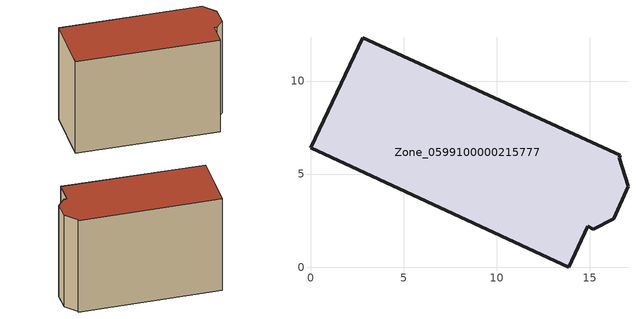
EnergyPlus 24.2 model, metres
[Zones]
Zone_0599100000215777
 floor ground (C_G): 0,6.41 2.81,12.32 16.65,6.02 16.59,5.89 17.05,4.34 16.3,2.6 15.19,2.05 14.9,2.19 13.86,0 z0
 wall outside (C_F): 2.81,12.32 0,6.41 13.86,0 14.9,2.19 15.19,2.05 16.3,2.6 17.05,4.34 16.59,5.89 16.65,6.02 2.81,12.32 z0:11.05
 roof outside (C_R): 16.65,6.02 2.81,12.32 0,6.41 13.86,0 14.9,2.19 15.19,2.05 16.3,2.6 17.05,4.34 16.59,5.89 z11.05
[BUILDING]
Pand.0599100000215777: North Axis=0; Terrain=City; Loads Convergence Tolerance Value=0.04; Temperature Convergence Tolerance Value=0.4; Solar Distribution=FullExterior; Maximum Number of Warmup Days=25; Minimum Number of Warmup Days=1
[Site:Location]
Rotterdam.The.Hague.AP_ZH_NLD Design_Conditions: Latitude=51.96; Longitude=4.45; Time Zone=1; Elevation=-4.5
[SITE:GROUNDTEMPERATURE:BUILDINGSURFACE]
18, 18, 18, 18, 18, 18, 18, 18, 18, 18, 18, 18
[MATERIAL] Thermal Absorptance=0.9; Solar Absorptance=0.7; Visible Absorptance=0.7
Name | Roughness | Thickness | Conductivity | Density | Specific Heat
G.TI.1946 | MediumSmooth | 0.15 | 1 | 540 | 1210
F.TI.1946 | Rough | 0.3 | 0.857143 | 1920 | 840
R.TI.1946 | MediumRough | 0.2 | 0.1 | 1500 | 1000
[CONSTRUCTION]
C_G: G.TI.1946
C_F: F.TI.1946
C_R: R.TI.1946
[ZONE]
Zone_0599100000215777: Type=1; Multiplier=1; Ceiling Height=Autocalculate; Volume=Autocalculate; Floor Area=autocalculate; Part of Total Floor Area=Yes
[ZONEINFILTRATION:DESIGNFLOWRATE]
Infil_Zone_0599100000215777: Zone or ZoneList or Space or SpaceList=Zone_0599100000215777; Schedule=AlwaysOn; Design Flow Rate Calculation Method=Flow/Area; Flow Rate per Floor Area=0.003; Constant Term Coefficient=1; Temperature Term Coefficient=0; Velocity Term Coefficient=0; Velocity Squared Term Coefficient=0
[HVACTEMPLATE:ZONE:IDEALLOADSAIRSYSTEM]
Zone_0599100000215777: Maximum Heating Supply Air Temperature=50; Minimum Cooling Supply Air Temperature=13; Maximum Heating Supply Air Humidity Ratio=0.0156; Minimum Cooling Supply Air Humidity Ratio=0.0077; Heating Limit=NoLimit; Cooling Limit=NoLimit; Dehumidification Control Type=ConstantSensibleHeatRatio; Cooling Sensible Heat Ratio=0.7; Dehumidification Setpoint=60; Humidification Control Type=None; Humidification Setpoint=30; Outdoor Air Method=None; Outdoor Air Flow Rate per Person=0.00944; Outdoor Air Flow Rate per Zone Floor Area=0; Outdoor Air Flow Rate per Zone=0; Demand Controlled Ventilation Type=None; Outdoor Air Economizer Type=NoEconomizer; Heat Recovery Type=None; Sensible Heat Recovery Effectiveness=0.7; Latent Heat Recovery Effectiveness=0.65
[ZONECONTROL:THERMOSTAT]
ThermostatControl_Zone_0599100000215777: Zone or ZoneList=Zone_0599100000215777; Control Type Schedule=DualSetpointControlType; Control 1=Thermostat_Zone_0599100000215777; Temperature Difference Between Cutout And Setpoint=0
[THERMOSTATSETPOINT:DUALSETPOINT]
Thermostat_Zone_0599100000215777: Heating Setpoint Temperature Schedule=HeatingSetpoint_Zone_0599100000215777; Cooling Setpoint Temperature Schedule=CoolingSetpoint_Zone_0599100000215777
[SCHEDULE:COMPACT]
HeatingSetpoint_Zone_0599100000215777: Through: 12/31, For: AllDays, Until: 24:00, 21
CoolingSetpoint_Zone_0599100000215777: Through: 12/31, For: AllDays, Until: 24:00, 24
DualSetpointControlType: Through: 12/31, For: AllDays, Until: 24:00, 4
AlwaysOn: Through: 12/31, For: AllDays, Until: 24:00, 1
